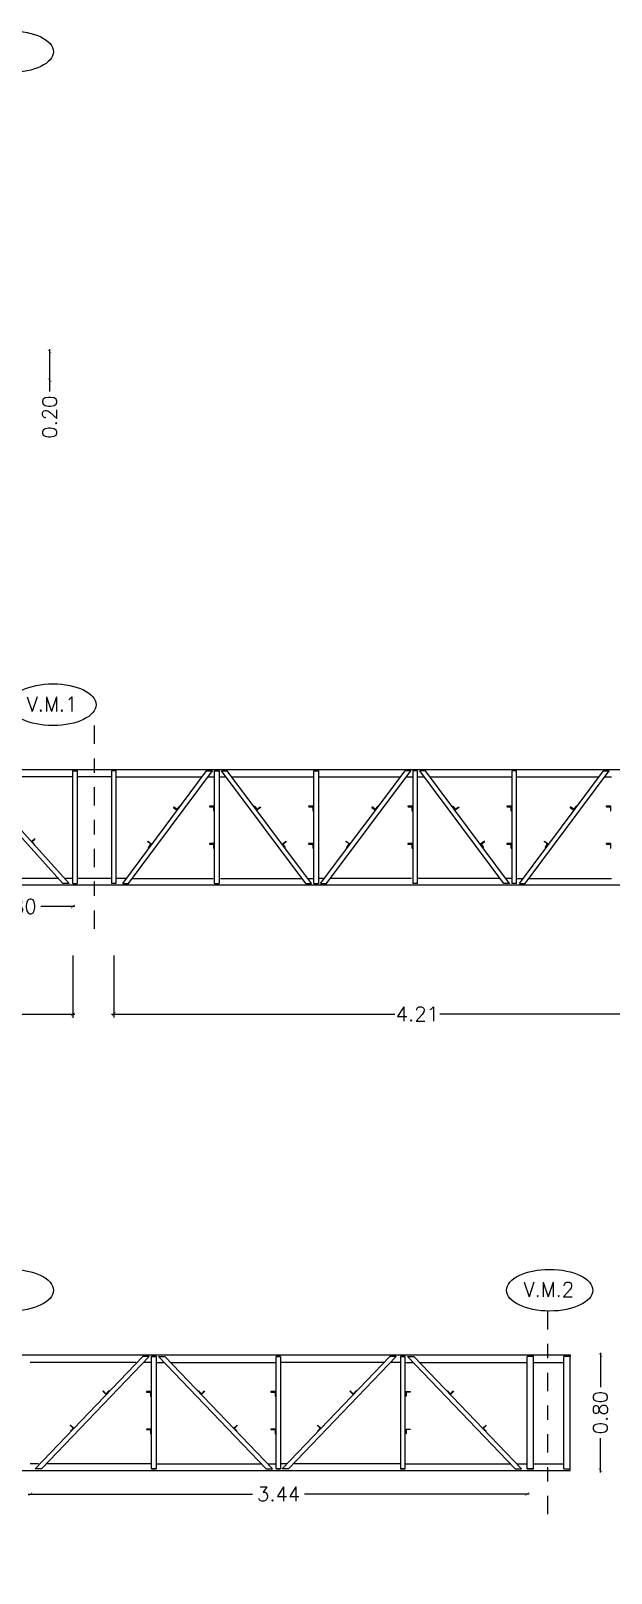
# Model space of a CAD drawing. Header units: millimetres. Extents: x 15 to 74, y 2 to 179.
# Drawn here: x 59.38 to 63.4, y 97.38 to 108.07 of the extents above; entities that cross this region are included whole.
import ezdxf
from ezdxf import colors
from ezdxf.entities.mleader import LeaderData, LeaderLine
from ezdxf.math import Vec2, Vec3

# ---------------------------------------------------------------- set-up
doc = ezdxf.new("R2010")
doc.units = ezdxf.units.MM
doc.linetypes.add('DASHDOT', pattern=[25.4, 12.7, -6.35, 0, -6.35])
for name, color, linetype in [('00-REFE', 2, 'Continuous'), ('Cordones', 4, 'Continuous'), ('Diagonales', 12, 'Continuous'), ('EjeV.M. 2', 4, 'DASHDOT'), ('EjeV.M.1', 5, 'DASHDOT'), ('Vigas - frontal', 8, 'Continuous')]:
    doc.layers.add(name, color=color, linetype=linetype)
doc.styles.add('COTAS', font='simplex.shx')
doc.styles.add('ROMANS', font='romans')
doc.dimstyles.new('COTAS01', dxfattribs={"dimscale": 0.5, "dimtxt": 0.2, "dimasz": 0.05, "dimexe": 0.05, "dimexo": 1, "dimgap": 0.05, "dimtad": 0, "dimzin": 0, "dimdsep": 46, "dimtxsty": 'COTAS', "dimblk1": 'ARCHTICK', "dimblk2": 'ARCHTICK', "dimsah": 1, "dimcen": 0.05, "dimdle": 0.03, "dimclrd": 1, "dimclre": 1, "dimclrt": 2, "dimadec": 0, "dimazin": 0, "dimtfac": 1, "dimtofl": 0, "dimtmove": 0, "dimatfit": 3, "dimldrblk": 'ARCHTICK', "dimfxl": 1, "dimtolj": 1, "dimtzin": 0, "dimarcsym": 0})

# ---------------------------------------------------------------- blocks, each defined once
blk = doc.blocks.new('_Dot')
at = {"color": 0, "linetype": 'ByBlock', "lineweight": -2}
blk.add_line((-0.5, 0), (-1, 0), dxfattribs=at)
at = {"color": 0, "linetype": 'ByBlock', "const_width": 0.5}
blk.add_lwpolyline([(-0.25, 0, 1), (0.25, 0, 1)], format="xyb", close=True, dxfattribs=at)
blk = doc.blocks.new('_ARCHTICK')
at = {"color": 0, "linetype": 'ByBlock', "const_width": 0.15}
blk.add_lwpolyline([(-0.5, -0.5), (0.5, 0.5)], dxfattribs=at)
blk = doc.blocks.new('*D178')
at = {"layer": 'DEFPOINTS', "color": 0, "transparency": 16777216}
for p in [(58.867, 102.158), (59.667, 102.158), (59.667, 101.998)]:
    blk.add_point(p, dxfattribs=at)
at = {"layer": 'Diagonales', "color": 1, "lineweight": -2, "transparency": 16777216}
for p, q in [((58.852, 101.998), (59.089, 101.998)), ((59.682, 101.998), (59.444, 101.998))]:
    blk.add_line(p, q, dxfattribs=at)
at = {"layer": 'Diagonales', "color": 1, "lineweight": -2, "transparency": 16777216, "xscale": 0.025, "yscale": 0.025, "zscale": 0.025, "rotation": 180}
blk.add_blockref('_ARCHTICK', (58.867, 101.998), dxfattribs=at)
at = {"layer": 'Diagonales', "color": 1, "lineweight": -2, "transparency": 16777216, "xscale": 0.025, "yscale": 0.025, "zscale": 0.025}
blk.add_blockref('_ARCHTICK', (59.667, 101.998), dxfattribs=at)
at = {"layer": 'Diagonales', "color": 2, "transparency": 16777216, "insert": (59.267, 101.998), "char_height": 0.1, "attachment_point": 5, "style": 'COTAS'}
blk.add_mtext('\\A1;0.80', dxfattribs=at)
blk = doc.blocks.new('*D181')
at = {"layer": 'DEFPOINTS', "color": 0, "transparency": 16777216}
for p in [(56.167, 102.154), (59.667, 102.158), (59.667, 101.25)]:
    blk.add_point(p, dxfattribs=at)
at = {"layer": 'Vigas - frontal', "color": 1, "lineweight": -2, "transparency": 16777216}
for p, q in [((56.167, 101.654), (56.167, 101.225)), ((59.667, 101.658), (59.667, 101.225)), ((56.152, 101.25), (57.739, 101.25)), ((59.682, 101.25), (58.094, 101.25))]:
    blk.add_line(p, q, dxfattribs=at)
at = {"layer": 'Vigas - frontal', "color": 1, "lineweight": -2, "transparency": 16777216, "xscale": 0.025, "yscale": 0.025, "zscale": 0.025, "rotation": 180}
blk.add_blockref('_ARCHTICK', (56.167, 101.25), dxfattribs=at)
at = {"layer": 'Vigas - frontal', "color": 1, "lineweight": -2, "transparency": 16777216, "xscale": 0.025, "yscale": 0.025, "zscale": 0.025}
blk.add_blockref('_ARCHTICK', (59.667, 101.25), dxfattribs=at)
at = {"layer": 'Vigas - frontal', "color": 2, "transparency": 16777216, "insert": (57.917, 101.25), "char_height": 0.1, "attachment_point": 5, "style": 'COTAS'}
blk.add_mtext('\\A1;3.50', dxfattribs=at)
blk = doc.blocks.new('*D182')
at = {"layer": 'DEFPOINTS', "color": 0, "transparency": 16777216}
for p in [(59.951, 102.158), (64.162, 102.158), (64.162, 101.252)]:
    blk.add_point(p, dxfattribs=at)
at = {"layer": 'Vigas - frontal', "color": 1, "lineweight": -2, "transparency": 16777216}
for p, q in [((59.951, 101.658), (59.951, 101.227)), ((64.162, 101.658), (64.162, 101.227)), ((59.936, 101.252), (61.9, 101.252)), ((64.177, 101.252), (62.212, 101.252))]:
    blk.add_line(p, q, dxfattribs=at)
at = {"layer": 'Vigas - frontal', "color": 1, "lineweight": -2, "transparency": 16777216, "xscale": 0.025, "yscale": 0.025, "zscale": 0.025, "rotation": 180}
blk.add_blockref('_ARCHTICK', (59.951, 101.252), dxfattribs=at)
at = {"layer": 'Vigas - frontal', "color": 1, "lineweight": -2, "transparency": 16777216, "xscale": 0.025, "yscale": 0.025, "zscale": 0.025}
blk.add_blockref('_ARCHTICK', (64.162, 101.252), dxfattribs=at)
at = {"layer": 'Vigas - frontal', "color": 2, "transparency": 16777216, "insert": (62.056, 101.252), "char_height": 0.1, "attachment_point": 5, "style": 'COTAS'}
blk.add_mtext('\\A1;4.21', dxfattribs=at)
blk = doc.blocks.new('*D193')
at = {"layer": 'DEFPOINTS', "color": 0, "transparency": 16777216}
for p in [(62.938, 98.888), (62.938, 98.088), (63.326, 98.088)]:
    blk.add_point(p, dxfattribs=at)
at = {"layer": 'Diagonales', "color": 1, "lineweight": -2, "transparency": 16777216}
for p, q in [((63.326, 98.903), (63.326, 98.665)), ((63.326, 98.073), (63.326, 98.311))]:
    blk.add_line(p, q, dxfattribs=at)
at = {"layer": 'Diagonales', "color": 1, "lineweight": -2, "transparency": 16777216, "xscale": 0.025, "yscale": 0.025, "zscale": 0.025}
for p, rotation in [((63.326, 98.888), 90), ((63.326, 98.088), 270)]:
    blk.add_blockref('_ARCHTICK', p, dxfattribs=dict(at, rotation=rotation))
at = {"layer": 'Diagonales', "color": 2, "transparency": 16777216, "insert": (63.326, 98.488), "char_height": 0.1, "attachment_point": 5, "rotation": 90, "style": 'COTAS'}
blk.add_mtext('\\A1;0.80', dxfattribs=at)
blk = doc.blocks.new('*D195')
at = {"layer": 'DEFPOINTS', "color": 0, "transparency": 16777216}
for p in [(59.372, 98.133), (62.817, 98.134), (62.817, 97.924)]:
    blk.add_point(p, dxfattribs=at)
at = {"layer": 'Diagonales', "color": 1, "lineweight": -2, "transparency": 16777216}
for p, q in [((59.357, 97.923), (60.914, 97.924)), ((62.832, 97.924), (61.274, 97.924))]:
    blk.add_line(p, q, dxfattribs=at)
at = {"layer": 'Diagonales', "color": 1, "lineweight": -2, "transparency": 16777216, "xscale": 0.025, "yscale": 0.025, "zscale": 0.025}
for p, rotation in [((59.372, 97.923), 180.0079846197162), ((62.817, 97.924), 0.007984619716148736)]:
    blk.add_blockref('_ARCHTICK', p, dxfattribs=dict(at, rotation=rotation))
at = {"layer": 'Diagonales', "color": 2, "transparency": 16777216, "insert": (61.094, 97.924), "char_height": 0.1, "attachment_point": 5, "rotation": 0.008, "style": 'COTAS'}
blk.add_mtext('\\A1;3.44', dxfattribs=at)
blk = doc.blocks.new('*D197')
at = {"layer": 'Cordones', "color": 1, "lineweight": -2, "transparency": 16777216}
for p, q in [((59.506, 105.862), (59.506, 105.647)), ((59.506, 105.647), (59.506, 105.568))]:
    blk.add_line(p, q, dxfattribs=at)
at = {"layer": 'DEFPOINTS', "color": 0, "transparency": 16777216}
for p in [(59.372, 105.847), (59.372, 105.647), (59.506, 105.647)]:
    blk.add_point(p, dxfattribs=at)
at = {"layer": 'Cordones', "color": 1, "lineweight": -2, "transparency": 16777216, "xscale": 0.025, "yscale": 0.025, "zscale": 0.025}
for p, rotation in [((59.506, 105.847), 90), ((59.506, 105.647), 270)]:
    blk.add_blockref('_ARCHTICK', p, dxfattribs=dict(at, rotation=rotation))
at = {"layer": 'Cordones', "color": 2, "transparency": 16777216, "insert": (59.506, 105.391), "char_height": 0.1, "attachment_point": 5, "rotation": 90, "style": 'COTAS'}
blk.add_mtext('\\A1;0.20', dxfattribs=at)

msp = doc.modelspace()

# ---------------------------------------------------------------- linework, layer by layer
at = {"layer": 'Cordones'}
for p, q in [((52.362, 102.948), (64.362, 102.948)), ((59.667, 102.897), (58.974, 102.897)), ((59.967, 102.897), (60.564, 102.897)), ((60.604, 102.897), (60.65, 102.897)), ((60.682, 102.897), (60.728, 102.897)), ((60.768, 102.897), (61.338, 102.897)), ((61.37, 102.897), (61.94, 102.897)), ((61.98, 102.897), (62.026, 102.897)), ((62.058, 102.897), (62.104, 102.897)), ((62.144, 102.897), (62.712, 102.897)), ((62.744, 102.897), (63.317, 102.897)), ((63.357, 102.897), (63.402, 102.897)), ((52.362, 102.148), (64.362, 102.148)), ((59.566, 102.193), (58.883, 102.193)), ((59.667, 102.193), (59.609, 102.193)), ((60.039, 102.193), (59.967, 102.193)), ((60.079, 102.193), (60.64, 102.193)), ((60.692, 102.193), (61.257, 102.193)), ((61.297, 102.193), (61.338, 102.193)), ((61.411, 102.193), (61.37, 102.193)), ((62.016, 102.193), (61.451, 102.193)), ((62.629, 102.193), (62.058, 102.193)), ((62.712, 102.193), (62.669, 102.193)), ((62.744, 102.193), (62.791, 102.193)), ((62.831, 102.193), (63.382, 102.193)), ((63.102, 102.193), (63.402, 102.193)), ((52.067, 98.888), (62.817, 98.888)), ((60.106, 98.837), (59.372, 98.837)), ((60.213, 98.837), (60.157, 98.837)), ((60.244, 98.837), (60.3, 98.837)), ((60.344, 98.837), (61.076, 98.837)), ((61.826, 98.837), (61.108, 98.837)), ((61.94, 98.837), (61.87, 98.837)), ((61.971, 98.837), (62.027, 98.837)), ((62.071, 98.837), (62.817, 98.837)), ((52.067, 98.088), (62.817, 98.088)), ((59.429, 98.133), (59.372, 98.133)), ((60.213, 98.133), (59.482, 98.133)), ((60.244, 98.133), (60.974, 98.133)), ((61.019, 98.133), (61.076, 98.133)), ((61.152, 98.133), (61.108, 98.133)), ((61.94, 98.133), (61.196, 98.133)), ((61.971, 98.133), (62.701, 98.133)), ((62.746, 98.133), (62.817, 98.133))]:
    msp.add_line(p, q, dxfattribs=at)
at = {"layer": 'Diagonales'}
for p, q in [((59.641, 102.158), (58.937, 102.938)), ((60.013, 102.158), (60.595, 102.938)), ((60.595, 102.938), (60.635, 102.938)), ((60.65, 102.938), (60.682, 102.938)), ((60.697, 102.938), (60.737, 102.938)), ((61.323, 102.158), (60.737, 102.938)), ((61.338, 102.938), (61.37, 102.938)), ((61.385, 102.158), (61.971, 102.938)), ((62.011, 102.938), (61.971, 102.938)), ((62.058, 102.938), (62.026, 102.938)), ((62.113, 102.938), (62.073, 102.938)), ((62.695, 102.158), (62.113, 102.938)), ((62.765, 102.158), (63.347, 102.938)), ((63.347, 102.938), (63.387, 102.938)), ((59.641, 102.158), (59.597, 102.158)), ((60.013, 102.158), (60.053, 102.158)), ((60.65, 102.158), (60.682, 102.158)), ((61.283, 102.158), (61.323, 102.158)), ((61.338, 102.158), (61.37, 102.158)), ((61.385, 102.158), (61.425, 102.158)), ((62.058, 102.158), (62.026, 102.158)), ((62.695, 102.158), (62.655, 102.158)), ((62.744, 102.158), (62.712, 102.158)), ((62.765, 102.158), (62.805, 102.158)), ((59.405, 98.098), (60.152, 98.878)), ((60.196, 98.878), (60.152, 98.878)), ((60.244, 98.878), (60.213, 98.878)), ((60.261, 98.878), (60.305, 98.878)), ((61.052, 98.098), (60.305, 98.878)), ((61.108, 98.878), (61.076, 98.878)), ((61.118, 98.098), (61.865, 98.878)), ((61.91, 98.878), (61.865, 98.878)), ((61.94, 98.878), (61.971, 98.878)), ((61.988, 98.878), (62.032, 98.878)), ((62.779, 98.098), (62.032, 98.878)), ((59.449, 98.098), (59.405, 98.098)), ((60.213, 98.098), (60.244, 98.098)), ((60.244, 98.098), (60.213, 98.098)), ((61.008, 98.098), (61.052, 98.098)), ((61.076, 98.098), (61.108, 98.098)), ((61.108, 98.098), (61.076, 98.098)), ((61.162, 98.098), (61.118, 98.098)), ((61.971, 98.098), (61.94, 98.098)), ((61.94, 98.098), (61.971, 98.098)), ((62.735, 98.098), (62.779, 98.098))]:
    msp.add_line(p, q, dxfattribs=at)
for points in [[(59.597, 102.158), (58.894, 102.938)], [(60.053, 102.158), (60.635, 102.938)], [(60.65, 102.158), (60.65, 102.938), (60.682, 102.938), (60.682, 102.158)], [(61.283, 102.158), (60.697, 102.938)], [(61.338, 102.158), (61.338, 102.938), (61.37, 102.938), (61.37, 102.158)], [(61.425, 102.158), (62.011, 102.938)], [(62.058, 102.158), (62.058, 102.938), (62.026, 102.938), (62.026, 102.158)], [(62.655, 102.158), (62.073, 102.938)], [(62.744, 102.158), (62.744, 102.938), (62.712, 102.938), (62.712, 102.158)], [(62.805, 102.158), (63.387, 102.938)], [(59.449, 98.098), (60.196, 98.878)], [(60.213, 98.098), (60.213, 98.878), (60.244, 98.878), (60.244, 98.098)], [(61.008, 98.098), (60.261, 98.878)], [(61.076, 98.098), (61.076, 98.878), (61.108, 98.878), (61.108, 98.098)], [(61.162, 98.098), (61.91, 98.878)], [(61.971, 98.098), (61.971, 98.878), (61.94, 98.878), (61.94, 98.098)], [(62.735, 98.098), (61.988, 98.878)]]:
    msp.add_lwpolyline(points, dxfattribs=at)
for points in [[(60.364, 102.686), (60.364, 102.685), (60.389, 102.666), (60.408, 102.691), (60.408, 102.692, 0.414214), (60.404, 102.691), (60.391, 102.675, -0.414214), (60.384, 102.674), (60.368, 102.686, 0.414214)], [(60.645, 102.662), (60.646, 102.662), (60.646, 102.694), (60.614, 102.694), (60.614, 102.693, 0.414214), (60.617, 102.69), (60.638, 102.69, -0.414214), (60.643, 102.685), (60.643, 102.664, 0.414214)], [(60.968, 102.686), (60.968, 102.685), (60.943, 102.666), (60.924, 102.691), (60.924, 102.692, -0.414214), (60.928, 102.691), (60.941, 102.675, 0.414214), (60.948, 102.674), (60.964, 102.686, -0.414214)], [(61.333, 102.662), (61.334, 102.662), (61.334, 102.694), (61.302, 102.694), (61.302, 102.693, 0.414214), (61.305, 102.69), (61.326, 102.69, -0.414214), (61.331, 102.685), (61.331, 102.664, 0.414214)], [(61.74, 102.686), (61.74, 102.685), (61.765, 102.666), (61.784, 102.691), (61.783, 102.692, 0.414214), (61.78, 102.691), (61.767, 102.675, -0.414214), (61.76, 102.674), (61.744, 102.686, 0.414214)], [(62.021, 102.662), (62.022, 102.662), (62.022, 102.694), (61.99, 102.694), (61.99, 102.693, 0.414214), (61.993, 102.69), (62.014, 102.69, -0.414214), (62.019, 102.685), (62.019, 102.664, 0.414214)], [(62.344, 102.686), (62.344, 102.685), (62.319, 102.666), (62.3, 102.691), (62.3, 102.692, -0.414214), (62.304, 102.691), (62.317, 102.675, 0.414214), (62.324, 102.674), (62.34, 102.686, -0.414214)], [(62.707, 102.662), (62.708, 102.662), (62.708, 102.694), (62.676, 102.694), (62.676, 102.693, 0.414214), (62.678, 102.69), (62.699, 102.69, -0.414214), (62.704, 102.685), (62.704, 102.664, 0.414214)], [(63.116, 102.686), (63.116, 102.685), (63.141, 102.666), (63.16, 102.691), (63.16, 102.692, 0.414214), (63.156, 102.691), (63.144, 102.675, -0.414214), (63.137, 102.674), (63.12, 102.686, 0.414214)], [(63.397, 102.662), (63.398, 102.662), (63.398, 102.694), (63.366, 102.694), (63.366, 102.693, 0.414214), (63.369, 102.69), (63.39, 102.69, -0.414214), (63.395, 102.685), (63.395, 102.664, 0.414214)], [(59.404, 102.468), (59.404, 102.469), (59.38, 102.448), (59.401, 102.424), (59.401, 102.425, 0.414214), (59.402, 102.428), (59.388, 102.444, -0.414214), (59.388, 102.451), (59.404, 102.465, 0.414214)], [(60.187, 102.45), (60.187, 102.45), (60.213, 102.431), (60.194, 102.406), (60.193, 102.406, -0.414214), (60.193, 102.41), (60.205, 102.427, 0.414214), (60.204, 102.434), (60.187, 102.446, -0.414214)], [(60.645, 102.402), (60.646, 102.402), (60.646, 102.434), (60.614, 102.434), (60.614, 102.433, 0.414214), (60.617, 102.43), (60.638, 102.43, -0.414214), (60.643, 102.425), (60.643, 102.404, 0.414214)], [(61.145, 102.45), (61.145, 102.45), (61.12, 102.431), (61.138, 102.406), (61.139, 102.406, 0.414214), (61.139, 102.41), (61.127, 102.427, -0.414214), (61.128, 102.434), (61.145, 102.446, 0.414214)], [(61.333, 102.402), (61.334, 102.402), (61.334, 102.434), (61.302, 102.434), (61.302, 102.433, 0.414214), (61.305, 102.43), (61.326, 102.43, -0.414214), (61.331, 102.425), (61.331, 102.404, 0.414214)], [(61.563, 102.45), (61.563, 102.45), (61.588, 102.431), (61.57, 102.406), (61.569, 102.406, -0.414214), (61.568, 102.41), (61.581, 102.427, 0.414214), (61.58, 102.434), (61.563, 102.446, -0.414214)], [(62.021, 102.402), (62.022, 102.402), (62.022, 102.434), (61.99, 102.434), (61.99, 102.433, 0.414214), (61.993, 102.43), (62.014, 102.43, -0.414214), (62.019, 102.425), (62.019, 102.404, 0.414214)], [(62.521, 102.45), (62.521, 102.45), (62.495, 102.431), (62.514, 102.406), (62.515, 102.406, 0.414214), (62.515, 102.41), (62.503, 102.427, -0.414214), (62.504, 102.434), (62.521, 102.446, 0.414214)], [(62.707, 102.402), (62.708, 102.402), (62.708, 102.434), (62.676, 102.434), (62.676, 102.433, 0.414214), (62.678, 102.43), (62.699, 102.43, -0.414214), (62.704, 102.425), (62.704, 102.404, 0.414214)], [(62.939, 102.45), (62.939, 102.45), (62.965, 102.431), (62.946, 102.406), (62.945, 102.406, -0.414214), (62.945, 102.41), (62.957, 102.427, 0.414214), (62.956, 102.434), (62.939, 102.446, -0.414214)], [(63.397, 102.402), (63.398, 102.402), (63.398, 102.434), (63.366, 102.434), (63.366, 102.433, 0.414214), (63.369, 102.43), (63.39, 102.43, -0.414214), (63.395, 102.425), (63.395, 102.404, 0.414214)], [(59.875, 98.636), (59.875, 98.636), (59.898, 98.614), (59.92, 98.637), (59.919, 98.638, 0.414214), (59.915, 98.638), (59.901, 98.622, -0.414214), (59.894, 98.622), (59.879, 98.637, 0.414214)], [(60.208, 98.602), (60.208, 98.602), (60.208, 98.634), (60.177, 98.634), (60.177, 98.633, 0.414214), (60.179, 98.631), (60.2, 98.631, -0.414214), (60.205, 98.626), (60.205, 98.605, 0.414214)], [(60.582, 98.636), (60.582, 98.636), (60.559, 98.614), (60.537, 98.637), (60.538, 98.638, -0.414214), (60.541, 98.638), (60.556, 98.622, 0.414214), (60.563, 98.622), (60.578, 98.637, -0.414214)], [(61.071, 98.602), (61.072, 98.602), (61.072, 98.634), (61.04, 98.634), (61.04, 98.633, 0.414214), (61.043, 98.631), (61.064, 98.631, -0.414214), (61.069, 98.626), (61.069, 98.605, 0.414214)], [(61.589, 98.636), (61.588, 98.636), (61.611, 98.614), (61.633, 98.637), (61.633, 98.638, 0.414214), (61.629, 98.638), (61.615, 98.622, -0.414214), (61.608, 98.622), (61.592, 98.637, 0.414214)], [(61.976, 98.602), (61.976, 98.602), (61.976, 98.634), (62.007, 98.634), (62.007, 98.633, -0.414214), (62.005, 98.631), (61.984, 98.631, 0.414214), (61.979, 98.626), (61.979, 98.605, -0.414214)], [(62.309, 98.636), (62.309, 98.636), (62.286, 98.614), (62.264, 98.637), (62.265, 98.638, -0.414214), (62.268, 98.638), (62.283, 98.622, 0.414214), (62.29, 98.622), (62.305, 98.637, -0.414214)], [(59.65, 98.401), (59.651, 98.402), (59.674, 98.38), (59.652, 98.357), (59.652, 98.358, -0.414214), (59.652, 98.361), (59.666, 98.376, 0.414214), (59.666, 98.383), (59.65, 98.398, -0.414214)], [(60.807, 98.401), (60.806, 98.402), (60.783, 98.38), (60.805, 98.357), (60.805, 98.358, 0.414214), (60.805, 98.361), (60.791, 98.376, -0.414214), (60.791, 98.383), (60.806, 98.398, 0.414214)], [(61.364, 98.401), (61.364, 98.402), (61.387, 98.38), (61.366, 98.357), (61.365, 98.358, -0.414214), (61.365, 98.361), (61.38, 98.376, 0.414214), (61.379, 98.383), (61.364, 98.398, -0.414214)], [(62.534, 98.401), (62.533, 98.402), (62.51, 98.38), (62.532, 98.357), (62.532, 98.358, 0.414214), (62.532, 98.361), (62.518, 98.376, -0.414214), (62.518, 98.383), (62.533, 98.398, 0.414214)], [(60.208, 98.342), (60.208, 98.342), (60.208, 98.374), (60.177, 98.374), (60.177, 98.373, 0.414214), (60.179, 98.371), (60.2, 98.371, -0.414214), (60.205, 98.366), (60.205, 98.345, 0.414214)], [(61.071, 98.342), (61.072, 98.342), (61.072, 98.374), (61.04, 98.374), (61.04, 98.373, 0.414214), (61.043, 98.371), (61.064, 98.371, -0.414214), (61.069, 98.366), (61.069, 98.345, 0.414214)], [(61.976, 98.342), (61.976, 98.342), (61.976, 98.374), (62.007, 98.374), (62.007, 98.373, -0.414214), (62.005, 98.371), (61.984, 98.371, 0.414214), (61.979, 98.366), (61.979, 98.345, -0.414214)]]:
    msp.add_lwpolyline(points, format="xyb", close=True, dxfattribs=at)
for centre in [(59.234, 107.925), (59.529, 103.397), (59.234, 99.337), (62.974, 99.337)]:
    msp.add_ellipse(centre, major_axis=(-0.299, 0), ratio=0.483781, dxfattribs=at)
at = {"layer": 'EjeV.M. 2', "ltscale": 0.01}
msp.add_line((62.962, 97.784), (62.962, 99.192), dxfattribs=at)
at = {"layer": 'EjeV.M.1', "ltscale": 0.01}
msp.add_line((59.817, 101.844), (59.817, 103.252), dxfattribs=at)
at = {"layer": 'Vigas - frontal'}
for p, q in [((59.698, 102.938), (59.667, 102.938)), ((59.935, 102.897), (59.698, 102.897)), ((59.967, 102.938), (59.935, 102.938)), ((59.667, 102.158), (59.698, 102.158)), ((59.935, 102.193), (59.698, 102.193)), ((59.967, 102.158), (59.935, 102.158)), ((62.817, 98.888), (63.117, 98.888)), ((62.862, 98.878), (62.817, 98.878)), ((62.817, 98.098), (62.817, 98.878)), ((62.862, 98.098), (62.862, 98.878)), ((62.862, 98.837), (63.072, 98.837)), ((63.072, 98.098), (63.072, 98.878)), ((63.117, 98.878), (63.072, 98.878)), ((63.117, 98.888), (63.117, 98.878)), ((63.117, 98.098), (63.117, 98.878)), ((62.817, 98.098), (62.862, 98.098)), ((62.862, 98.098), (62.817, 98.098)), ((62.817, 98.088), (63.117, 98.088)), ((62.862, 98.133), (63.072, 98.133)), ((63.072, 98.098), (63.117, 98.098)), ((63.117, 98.088), (63.117, 98.098))]:
    msp.add_line(p, q, dxfattribs=at)
for points in [[(59.667, 102.158), (59.667, 102.938), (59.698, 102.938), (59.698, 102.158)], [(59.967, 102.158), (59.967, 102.938), (59.935, 102.938), (59.935, 102.158)]]:
    msp.add_lwpolyline(points, dxfattribs=at)

# ---------------------------------------------------------------- texts
at = {"layer": '00-REFE', "linetype": 'ByBlock', "style": 'ROMANS'}
for s, p in [('V.M.1', (59.347, 103.351)), ('V.M.2', (62.792, 99.292))]:
    msp.add_text(s, height=0.1, dxfattribs=at).set_placement(p)

# ---------------------------------------------------------------- dimensions: what is measured, and where the dimension line sits
at = {"layer": 'Cordones'}
dim = msp.add_linear_dim(base=(59.506, 105.647), p1=(59.372, 105.847), p2=(59.372, 105.647), angle=90, dimstyle='COTAS01', override={"dimse1": 1, "dimse2": 1}, dxfattribs=at)
dim.commit()
dim.dimension.update_dxf_attribs({"geometry": '*D197', "text_midpoint": (59.506, 105.391), "dimtype": 160})
at = {"layer": 'Diagonales'}
dim = msp.add_linear_dim(base=(59.667, 101.998), p1=(58.867, 102.158), p2=(59.667, 102.158), dimstyle='COTAS01', override={"dimse1": 1, "dimse2": 1}, dxfattribs=at)
dim.commit()
dim.dimension.update_dxf_attribs({"geometry": '*D178', "text_midpoint": (59.267, 101.998)})
dim = msp.add_linear_dim(base=(63.326, 98.088), p1=(62.938, 98.888), p2=(62.938, 98.088), angle=90, dimstyle='COTAS01', override={"dimse1": 1, "dimse2": 1}, dxfattribs=at)
dim.commit()
dim.dimension.update_dxf_attribs({"geometry": '*D193', "text_midpoint": (63.326, 98.488)})
dim = msp.add_aligned_dim(p1=(59.37172, 98.13311), p2=(62.81671, 98.13359), distance=-0.20964, dimstyle='COTAS01', override={"dimse1": 1, "dimse2": 1}, dxfattribs=at)
dim.commit()
dim.dimension.update_dxf_attribs({"geometry": '*D195', "text_midpoint": (61.09424, 97.9237)})
at = {"layer": 'Vigas - frontal'}
for base, p1, p2, picture, middle in [((59.667, 101.25), (56.167, 102.154), (59.667, 102.158), '*D181', (57.917, 101.25)), ((64.162, 101.252), (59.951, 102.158), (64.162, 102.158), '*D182', (62.056, 101.252))]:
    dim = msp.add_linear_dim(base=base, p1=p1, p2=p2, dimstyle='COTAS01', dxfattribs=at)
    dim.commit()
    dim.dimension.update_dxf_attribs({"geometry": picture, "text_midpoint": middle})

# ---------------------------------------------------------------- leaders
at = {"layer": '00-REFE'}
ml = msp.add_multileader_mtext('Standard', dxfattribs=at)
ml.set_content('\\A1;Perfil L:2"x {\\H0.7x;\\S1#8;}"\\Psep: 20cm', color=256, style='ROMANS')
ml.set_leader_properties(color=1)
ml.set_arrow_properties(name='DOT')
ml.build(insert=Vec2(0, 0))
ml.multileader.update_dxf_attribs({"text_left_attachment_type": 6, "text_right_attachment_type": 6, "dogleg_length": 0.256, "arrow_head_size": 0.02})
ctx = ml.context
ctx.base_point, ctx.char_height, ctx.arrow_head_size, ctx.landing_gap_size, ctx.plane_origin = Vec3(57.342, 107.774), 0.1, 0.02, 0, Vec3(57.321, 107.948)
ctx.left_attachment, ctx.right_attachment = 6, 6
notes = []
notes.append((ctx, [(1, (1, 1, 0), (57.086, 107.774), (1, 0), 0.256, [(0, [(56.868, 107.442)], 0, [])])]))
ctx.mtext.insert, ctx.mtext.width, ctx.mtext.defined_height, ctx.mtext.line_spacing_factor, ctx.mtext.flow_direction = Vec3(57.342, 107.907), 3.89691, 0.952, 0.99, 5
ml = msp.add_multileader_mtext('Standard', dxfattribs=at)
ml.set_content('\\A1;Perfil doble L:2"x {\\H0.7x;\\S1#8;}"\\Psep: 20cm', color=256, style='ROMANS')
ml.set_leader_properties(color=1)
ml.set_arrow_properties(name='DOT')
ml.build(insert=Vec2(0, 0))
ml.multileader.update_dxf_attribs({"text_left_attachment_type": 6, "text_right_attachment_type": 6, "dogleg_length": 0.256, "arrow_head_size": 0.02})
ctx = ml.context
ctx.base_point, ctx.char_height, ctx.arrow_head_size, ctx.landing_gap_size, ctx.plane_origin = Vec3(57.22, 106.148), 0.1, 0.02, 0, Vec3(56.912, 106.216)
ctx.left_attachment, ctx.right_attachment = 6, 6
notes.append((ctx, [(1, (1, 1, 0), (56.965, 106.148), (1, 0), 0.256, [(0, [(56.458, 106.676)], 0, [])])]))
ctx.mtext.insert, ctx.mtext.width, ctx.mtext.defined_height, ctx.mtext.line_spacing_factor, ctx.mtext.flow_direction = Vec3(57.22, 106.282), 3.89691, 0.952, 0.99, 5
ml = msp.add_multileader_mtext('Standard', dxfattribs=at)
ml.set_content('\\A1;Perfil L:2"x {\\H0.7x;\\S1#8;}"\\Psep: 20cm', color=256, style='ROMANS')
ml.set_leader_properties(color=1)
ml.set_arrow_properties(name='DOT')
ml.build(insert=Vec2(0, 0))
ml.multileader.update_dxf_attribs({"text_left_attachment_type": 6, "text_right_attachment_type": 6, "dogleg_length": 0.256, "arrow_head_size": 0.02})
ctx = ml.context
ctx.base_point, ctx.char_height, ctx.arrow_head_size, ctx.landing_gap_size, ctx.plane_origin = Vec3(57.637, 103.245), 0.1, 0.02, 0, Vec3(57.616, 103.42)
ctx.left_attachment, ctx.right_attachment = 6, 6
notes.append((ctx, [(1, (1, 1, 0), (57.381, 103.245), (1, 0), 0.256, [(0, [(57.163, 102.913)], 0, [])])]))
ctx.mtext.insert, ctx.mtext.width, ctx.mtext.defined_height, ctx.mtext.line_spacing_factor, ctx.mtext.flow_direction = Vec3(57.637, 103.379), 3.89691, 0.952, 0.99, 5
ml = msp.add_multileader_mtext('Standard', dxfattribs=at)
ml.set_content('\\A1;Perfil doble L:2"x {\\H0.7x;\\S1#8;}"\\Psep: 20cm', color=256, style='ROMANS')
ml.set_leader_properties(color=1)
ml.set_arrow_properties(name='DOT')
ml.build(insert=Vec2(0, 0))
ml.multileader.update_dxf_attribs({"text_left_attachment_type": 6, "text_right_attachment_type": 6, "dogleg_length": 0.256, "arrow_head_size": 0.02})
ctx = ml.context
ctx.base_point, ctx.char_height, ctx.arrow_head_size, ctx.landing_gap_size, ctx.plane_origin = Vec3(57.515, 101.62), 0.1, 0.02, 0, Vec3(57.207, 101.688)
ctx.left_attachment, ctx.right_attachment = 6, 6
notes.append((ctx, [(1, (1, 1, 0), (57.26, 101.62), (1, 0), 0.256, [(0, [(56.753, 102.148)], 0, [])])]))
ctx.mtext.insert, ctx.mtext.width, ctx.mtext.defined_height, ctx.mtext.line_spacing_factor, ctx.mtext.flow_direction = Vec3(57.515, 101.753), 3.89691, 0.952, 0.99, 5
ml = msp.add_multileader_mtext('Standard', dxfattribs=at)
ml.set_content('\\A1;Perfil L:2"x {\\H0.7x;\\S1#8;}"\\Psep: 20cm', color=256, style='ROMANS')
ml.set_leader_properties(color=1)
ml.set_arrow_properties(name='DOT')
ml.build(insert=Vec2(0, 0))
ml.multileader.update_dxf_attribs({"text_left_attachment_type": 6, "text_right_attachment_type": 6, "dogleg_length": 0.256, "arrow_head_size": 0.02})
ctx = ml.context
ctx.base_point, ctx.char_height, ctx.arrow_head_size, ctx.landing_gap_size, ctx.plane_origin = Vec3(57.342, 99.186), 0.1, 0.02, 0, Vec3(57.321, 99.36)
ctx.left_attachment, ctx.right_attachment = 6, 6
notes.append((ctx, [(1, (1, 1, 0), (57.086, 99.186), (1, 0), 0.256, [(0, [(56.868, 98.854)], 0, [])])]))
ctx.mtext.insert, ctx.mtext.width, ctx.mtext.defined_height, ctx.mtext.line_spacing_factor, ctx.mtext.flow_direction = Vec3(57.342, 99.319), 3.89691, 0.952, 0.99, 5
ml = msp.add_multileader_mtext('Standard', dxfattribs=at)
ml.set_content('\\A1;Perfil doble L:2"x {\\H0.7x;\\S1#8;}"\\Psep: 20cm', color=256, style='ROMANS')
ml.set_leader_properties(color=1)
ml.set_arrow_properties(name='DOT')
ml.build(insert=Vec2(0, 0))
ml.multileader.update_dxf_attribs({"text_left_attachment_type": 6, "text_right_attachment_type": 6, "dogleg_length": 0.256, "arrow_head_size": 0.02})
ctx = ml.context
ctx.base_point, ctx.char_height, ctx.arrow_head_size, ctx.landing_gap_size, ctx.plane_origin = Vec3(57.22, 97.56), 0.1, 0.02, 0, Vec3(56.912, 97.628)
ctx.left_attachment, ctx.right_attachment = 6, 6
notes.append((ctx, [(1, (1, 1, 0), (56.965, 97.56), (1, 0), 0.256, [(0, [(56.458, 98.088)], 0, [])])]))
ctx.mtext.insert, ctx.mtext.width, ctx.mtext.defined_height, ctx.mtext.line_spacing_factor, ctx.mtext.flow_direction = Vec3(57.22, 97.694), 3.89691, 0.952, 0.99, 5
for ctx, leaders in notes:
    for number, flags, end, landing, length, lines in leaders:
        leader = LeaderData()
        leader.index, (leader.has_last_leader_line, leader.has_dogleg_vector, leader.attachment_direction) = number, flags
        leader.last_leader_point, leader.dogleg_vector, leader.dogleg_length = Vec3(end), Vec3(landing), length
        for number, points, colour, breaks in lines:
            line = LeaderLine()
            line.index, line.vertices, line.color, line.breaks = number, Vec3.list(points), colors.encode_raw_color(colour), breaks
            leader.lines.append(line)
        ctx.leaders.append(leader)

doc.saveas('drawing.dxf')
